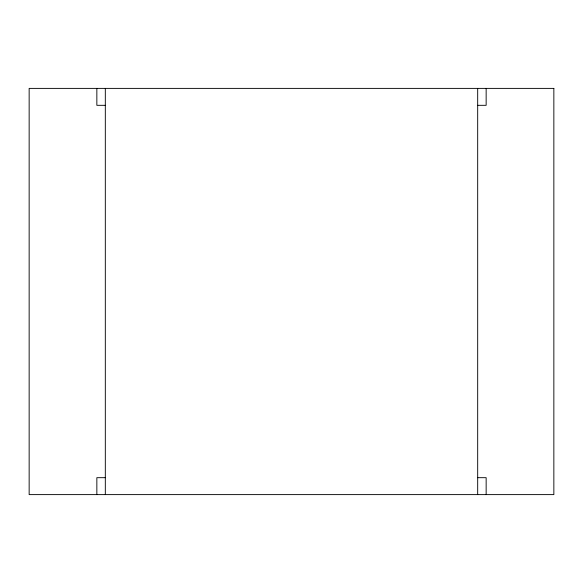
<?xml version="1.0" encoding="UTF-8"?>
<svg xmlns="http://www.w3.org/2000/svg" width="583" height="583" viewBox="0 0 583 583"><rect width="100%" height="100%" fill="white"/><g stroke="black" fill="none" stroke-linecap="round" stroke-linejoin="round"><path stroke-width="0.87" d="M105.319 105.319L96.851 105.319L96.851 88.39M477.681 105.319L486.149 105.319L486.149 88.39M105.319 477.681L96.851 477.681L96.851 494.61M477.681 477.681L486.149 477.681L486.149 494.61M477.681 88.39L477.681 494.61M105.319 88.39L105.319 494.61M553.85 88.39L29.15 88.39L29.15 494.61L553.85 494.61L553.85 88.39"/></g></svg>
